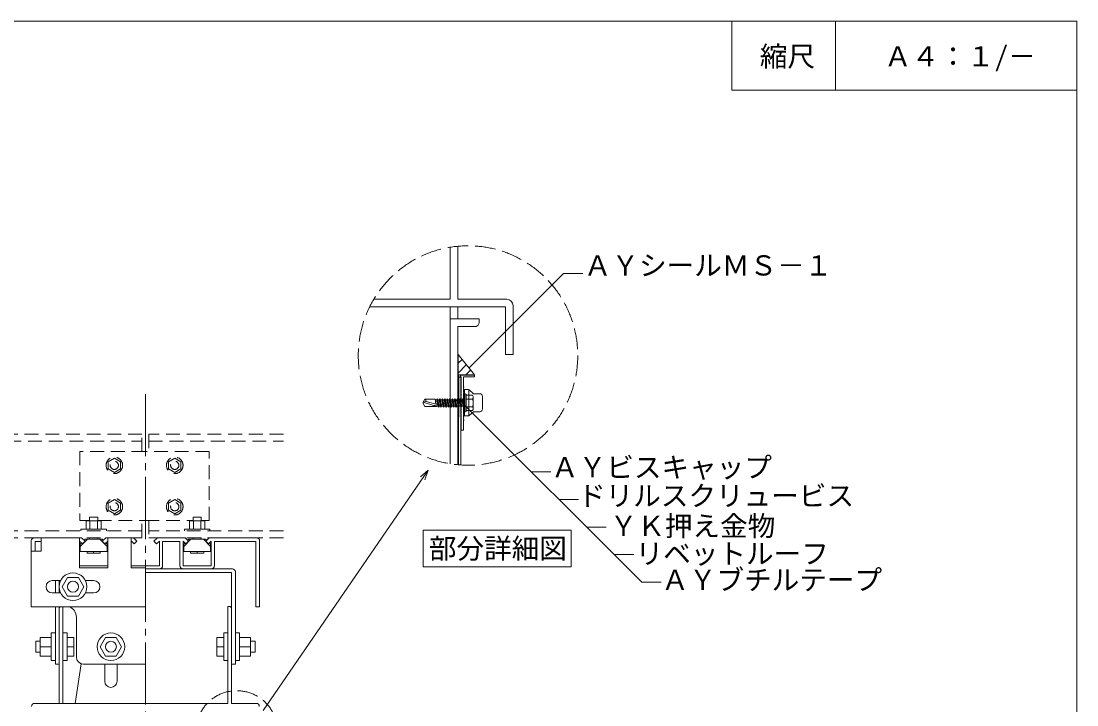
# Model space of a CAD drawing. Units: millimetres, scale not verified, with parts at other scales. Extents: x -1350 to 1350, y -943 to 920.
# Drawn here: x -180 to 1350, y -71 to 920 of the extents above; entities that cross this region are included whole.
import ezdxf
from ezdxf.enums import TextEntityAlignment as Align

# ---------------------------------------------------------------- set-up
doc = ezdxf.new("R2010")
doc.units = ezdxf.units.MM
doc.header["$LTSCALE"] = 10
for name, pattern in [('CHAIN2', [12, 9, -1, 1, -1]), ('DASHED2', [3, 2, -1]), ('DASHED3', [4, 3, -1])]:
    doc.linetypes.add(name, pattern=pattern)
for name, color, linetype, lineweight in [('0-2_ハッチング', 7, 'Continuous', 9), ('1-0_芯・寸法線', 7, 'CHAIN2', 9), ('1-7_設備', 7, 'Continuous', 9), ('1-9_下地鋼板', 7, 'DASHED2', 9), ('1-D_設備2', 7, 'Continuous', 9), ('2-0', 7, 'Continuous', 9), ('2-1', 7, 'Continuous', 9), ('D-0', 7, 'Continuous', 9), ('F-0', 7, 'Continuous', 9)]:
    doc.layers.add(name, color=color, linetype=linetype, lineweight=lineweight)
doc.styles.add('ＭＳ ゴシック', font='')
doc.styles.get('ＭＳ ゴシック').set_extended_font_data('MS Gothic')

# ---------------------------------------------------------------- blocks, each defined once
blk = doc.blocks.new('ﾋﾞｽｷｬｯﾌﾟ')
at = {"layer": '0-2_ハッチング'}
for p, q in [((-18.52, -5.04), (-13.48, 0.84)), ((-13, 2.14), (-13, 10.4)), ((9, 14.4), (-9, 14.4)), ((13, 2.14), (13, 10.4)), ((18.52, -5.04), (13.48, 0.84)), ((-19, -6.34), (-19, -11.6)), ((-19, -11.6), (19, -11.6)), ((-18.86, -5.6), (18.86, -5.6)), ((19, -6.34), (19, -11.6))]:
    blk.add_line(p, q, dxfattribs=at)
for centre, radius, start, end in [((-15, 2.14), 2, 319.39871, 0), ((-9, 10.4), 4, 90, 180), ((9, 10.4), 4, 0, 90), ((15, 2.14), 2, 180, 220.60129), ((-17, -6.34), 2, 139.39871, 180), ((17, -6.34), 2, 0, 40.60129)]:
    blk.add_arc(centre, radius, start, end, dxfattribs=at)

msp = doc.modelspace()

# ---------------------------------------------------------------- linework, layer by layer
at = {"layer": '1-0_芯・寸法線'}
msp.add_line((0, 379.26), (0, -432.26), dxfattribs=at)
at = {"layer": '1-7_設備'}
for p, q in [((-161, 171.13), (-92.43, 171.13)), ((-151, 151.63), (-151, 171.13)), ((-95.5, 127.63), (-95.5, 171.13)), ((-87.36, 166.06), (-92.43, 171.13)), ((-62.64, 166.06), (-57.57, 171.13)), ((-57.57, 171.13), (-17.43, 171.13)), ((-20.5, 127.63), (-20.5, 171.13)), ((-12.36, 166.06), (-17.43, 171.13)), ((12.36, 166.06), (17.43, 171.13)), ((17.43, 171.13), (57.57, 171.13)), ((57.57, 171.13), (62.64, 166.06)), ((87.36, 166.06), (92.43, 171.13)), ((92.43, 171.13), (161, 171.13)), ((-165.5, 71.13), (-165.5, 166.63)), ((-160, 165.63), (-160, 151.63)), ((-151, 165.63), (-160, 165.63)), ((-95.5, 166.27), (-95.35, 166.27)), ((-54.5, 166.27), (-54.65, 166.27)), ((-20.5, 166.27), (-20.35, 166.27)), ((12.36, 166.06), (16.25, 162.17)), ((20.35, 166.27), (16.25, 162.17)), ((20.35, 166.27), (20.5, 166.27)), ((20.5, 166.27), (20.5, 130.63)), ((25, 130.63), (25, 165.63)), ((25, 165.63), (50, 165.63)), ((50, 165.63), (50, 130.63)), ((54.5, 166.27), (54.65, 166.27)), ((54.5, 166.27), (54.5, 130.63)), ((58.75, 162.17), (54.65, 166.27)), ((62.64, 166.06), (58.75, 162.17)), ((87.36, 166.06), (91.25, 162.17)), ((95.35, 166.27), (91.25, 162.17)), ((95.35, 166.27), (95.5, 166.27)), ((95.5, 166.27), (95.5, 130.63)), ((160, 165.63), (160, 71.13)), ((-151, 151.63), (-165.5, 151.63)), ((-54.5, 130.63), (-95.5, 130.63)), ((0, 130.63), (-20.5, 130.63)), ((-20.5, 127.63), (0, 127.63)), ((20.5, 130.63), (0, 130.63)), ((0, 126.13), (20.5, 126.13)), ((0, 126.13), (126, 126.13)), ((95.5, 130.63), (54.5, 130.63)), ((54.5, 126.13), (95.5, 126.13)), ((-122.86, 109.13), (-135, 109.13)), ((-130.5, 91.13), (-130.5, 109.13)), ((-125, 109.13), (-125, 91.13)), ((-112.79, 113.63), (-120.59, 100.13)), ((-97.21, 113.63), (-112.79, 113.63)), ((-89.41, 100.13), (-97.21, 113.63)), ((-75, 109.13), (-87.14, 109.13)), ((125, 120.63), (0, 120.63)), ((125, -68.87), (125, 120.63)), ((130.5, 121.63), (130.5, -11.87)), ((-120.59, 100.13), (-112.79, 86.63)), ((-97.21, 86.63), (-89.41, 100.13)), ((-135, 91.13), (-122.86, 91.13)), ((-112.79, 86.63), (-97.21, 86.63)), ((-87.14, 91.13), (-75, 91.13)), ((0, 71.13), (-165.5, 71.13)), ((-130.5, 71.13), (-130.5, -11.87)), ((-125, -68.87), (-125, 71.13)), ((-119.5, 71.13), (-119.5, -68.87)), ((123, 71.63), (119.5, 71.63)), ((119.5, 71.63), (119.5, -68.87)), ((123, 71.63), (125, 69.63)), ((-100, -1.87), (-100, 56.13)), ((-130.5, 33.13), (-136.5, 33.13)), ((-136.5, -6.87), (-136.5, 33.13)), ((-113.5, 33.13), (-119.5, 33.13)), ((-113.5, -6.87), (-113.5, 33.13)), ((119.5, 33.13), (113.5, 33.13)), ((113.5, 33.13), (113.5, -6.87)), ((136.5, 33.13), (130.5, 33.13)), ((136.5, 33.13), (136.5, -6.87)), ((-152.5, 21.13), (-159, 21.13)), ((-159, 5.13), (-159, 21.13)), ((-152.5, 26.63), (-136.5, 26.63)), ((-152.5, -0.37), (-152.5, 26.63)), ((-113.5, 26.63), (-103.5, 26.63)), ((-103.5, -0.37), (-103.5, 26.63)), ((-57.79, 26.63), (-65.59, 13.13)), ((-42.21, 26.63), (-57.79, 26.63)), ((-34.41, 13.13), (-42.21, 26.63)), ((113.5, 26.63), (103.5, 26.63)), ((103.5, 26.63), (103.5, -0.37)), ((152.5, 26.63), (136.5, 26.63)), ((152.5, 26.63), (152.5, -0.37)), ((159, 21.13), (152.5, 21.13)), ((159, 5.13), (159, 21.13)), ((-159, 5.13), (-152.5, 5.13)), ((-152.5, 13.13), (-136.5, 13.13)), ((-113.5, 13.13), (-103.5, 13.13)), ((-65.59, 13.13), (-57.79, -0.37)), ((-42.21, -0.37), (-34.41, 13.13)), ((113.5, 13.13), (103.5, 13.13)), ((152.5, 13.13), (136.5, 13.13)), ((152.5, 5.13), (159, 5.13)), ((-152.5, -0.37), (-136.5, -0.37)), ((-136.5, -6.87), (-130.5, -6.87)), ((-125, -11.87), (-130.5, -11.87)), ((-119.5, -6.87), (-113.5, -6.87)), ((-113.5, -0.37), (-103.5, -0.37)), ((-93, -11.41), (-102, -68.87)), ((-90, -11.87), (0, -11.87)), ((-59, -36.87), (-59, -11.87)), ((-57.79, -0.37), (-42.21, -0.37)), ((-41, -11.87), (-41, -36.87)), ((113.5, -0.37), (103.5, -0.37)), ((113.5, -6.87), (119.5, -6.87)), ((125, -11.87), (130.5, -11.87)), ((130.5, -6.87), (136.5, -6.87)), ((152.5, -0.37), (136.5, -0.37)), ((-160.5, -68.87), (0, -68.87)), ((0, -68.87), (119.5, -68.87)), ((125, -68.87), (160.5, -68.87))]:
    msp.add_line(p, q, dxfattribs=at)
for points in [[(-95.5, 127.63), (-54.5, 127.63), (-54.5, 171.13)], [(-87.36, 166.06), (-91.25, 162.17), (-95.35, 166.27)], [(-62.64, 166.06), (-58.75, 162.17), (-54.65, 166.27)], [(-12.36, 166.06), (-16.25, 162.17), (-20.35, 166.27)], [(100, 130.63), (100, 165.63), (160, 165.63)], [(165.5, 166.63), (165.5, 71.13), (160, 71.13)], [(-123.5, 71.13), (-123.5, 71.12), (-124.13, 70.5), (-125, 69.63)]]:
    msp.add_lwpolyline(points, dxfattribs=at)
for centre, radius in [((-105, 100.13), 20), ((-105, 100.13), 8), ((-50, 13.13), 20), ((-50, 13.13), 8)]:
    msp.add_circle(centre, radius, dxfattribs=at)
for centre, radius, start, end in [((-161, 166.63), 4.5, 90, 180), ((161, 166.63), 4.5, 0, 90), ((20.5, 130.63), 4.5, 270, 0), ((54.5, 130.63), 4.5, 180, 270), ((95.5, 130.63), 4.5, 270, 0), ((126, 121.63), 4.5, 0, 90), ((-135, 100.13), 9, 90, 270), ((-75, 100.13), 9, 270, 90), ((-116, 56.13), 16, 0, 69.63587), ((-90, -1.87), 10, 180, 270), ((-50, -36.87), 9, 180, 0), ((-160.5, -73.37), 4.5, 90, 180), ((160.5, -73.37), 4.5, 0, 90)]:
    msp.add_arc(centre, radius, start, end, dxfattribs=at)
at = {"layer": '1-9_下地鋼板'}
for p, q in [((-5, 321.13), (-200, 321.13)), ((-200, 311.13), (-5, 311.13)), ((-5, 296.13), (-5, 321.13)), ((5, 321.13), (5, 296.13)), ((200, 321.13), (5, 321.13)), ((5, 311.13), (200, 311.13)), ((-95, 296.13), (-95, 196.13)), ((0, 296.13), (-95, 296.13)), ((92.5, 296.13), (0, 296.13)), ((92.5, 196.13), (92.5, 296.13)), ((-36, 281.32), (-45, 286.52)), ((-36, 270.93), (-36, 281.32)), ((-45, 226.52), (-54, 221.32)), ((-54, 221.32), (-54, 210.93)), ((-36, 221.32), (-45, 226.52)), ((-36, 210.93), (-36, 221.32)), ((-54, 210.93), (-45, 205.73)), ((-45, 205.73), (-36, 210.93)), ((-95, 196.13), (-81, 196.13)), ((-69, 196.13), (0, 196.13)), ((-5, 171.13), (-5, 196.13)), ((0, 196.13), (69, 196.13)), ((5, 196.13), (5, 171.13)), ((81, 196.13), (92.5, 196.13)), ((-5, 181.13), (-200, 181.13)), ((-5, 171.13), (-200, 171.13)), ((200, 181.13), (5, 181.13)), ((200, 171.13), (5, 171.13))]:
    msp.add_line(p, q, dxfattribs=at)
for points in [[(-45, 286.52), (-54, 281.32), (-54, 270.93)], [(-54, 270.93), (-45, 265.73), (-36, 270.93)]]:
    msp.add_lwpolyline(points, dxfattribs=at)
for points in [[(51.5, 281.32), (42.5, 286.52), (33.5, 281.32), (33.5, 270.93), (42.5, 265.73), (51.5, 270.93)], [(51.5, 221.32), (42.5, 226.52), (33.5, 221.32), (33.5, 210.93), (42.5, 205.73), (51.5, 210.93)]]:
    msp.add_lwpolyline(points, close=True, dxfattribs=at)
for centre, radius in [((-45, 276.13), 12), ((-45, 276.13), 6), ((42.5, 276.13), 12), ((42.5, 276.13), 6), ((-45, 216.13), 12), ((-45, 216.13), 6), ((42.5, 216.13), 12), ((42.5, 216.13), 6)]:
    msp.add_circle(centre, radius, dxfattribs=at)
at = {"layer": '1-D_設備2'}
for p, q in [((-69, 200.93), (-69, 195.63)), ((69, 200.93), (69, 195.63)), ((-80.48, 195.63), (-80.48, 183.63)), ((-69.52, 195.63), (-69.52, 183.63)), ((69.52, 195.63), (69.52, 183.63)), ((80.48, 195.63), (80.48, 183.63)), ((-84, 169.2), (-94.5, 158.7)), ((-87.11, 169.2), (-88.81, 167.5)), ((-87.11, 169.2), (-62.89, 169.2)), ((-81, 169.2), (-81, 171.13)), ((-81, 171.13), (-69, 171.13)), ((-69, 169.2), (-69, 171.13)), ((-66, 169.2), (-55.5, 158.7)), ((-61.19, 167.5), (-62.89, 169.2)), ((66, 169.2), (55.5, 158.7)), ((62.89, 169.2), (61.19, 167.5)), ((62.89, 169.2), (87.11, 169.2)), ((69, 169.2), (69, 171.13)), ((69, 171.13), (81, 171.13)), ((81, 169.2), (81, 171.13)), ((84, 169.2), (94.5, 158.7)), ((88.81, 167.5), (87.11, 169.2)), ((-92.7, 163.62), (-94.5, 161.81)), ((-94.5, 161.81), (-94.5, 151.2)), ((-55.5, 161.81), (-57.3, 163.62)), ((-55.5, 151.2), (-55.5, 161.81)), ((57.3, 163.62), (55.5, 161.81)), ((55.5, 151.2), (55.5, 161.81)), ((94.5, 161.81), (92.7, 163.62)), ((94.5, 161.81), (94.5, 151.2)), ((-55.5, 151.2), (-94.5, 151.2)), ((-75, 151.2), (-75, 148.7)), ((-65.5, 151.2), (-65.5, 148.7)), ((94.5, 151.2), (55.5, 151.2)), ((75, 151.2), (75, 148.7)), ((84.5, 151.2), (84.5, 148.7))]:
    msp.add_line(p, q, dxfattribs=at)
for points in [[(-69, 200.93), (-81, 200.93), (-81, 195.63)], [(69, 200.93), (81, 200.93), (81, 195.63)], [(-93.5, 181.13), (-93.5, 183.63), (-56.5, 183.63), (-56.5, 181.13)], [(-64.03, 183.63), (-64.03, 195.63), (-85.97, 195.63), (-85.97, 183.63)], [(56.5, 181.13), (56.5, 183.63), (93.5, 183.63), (93.5, 181.13)], [(85.97, 183.63), (85.97, 195.63), (64.03, 195.63), (64.03, 183.63)], [(-84.5, 151.2), (-84.5, 148.7), (-65.5, 148.7)], [(65.5, 151.2), (65.5, 148.7), (84.5, 148.7)]]:
    msp.add_lwpolyline(points, dxfattribs=at)
at = {"layer": '2-0'}
for p, q in [((441.93, 592.27), (441.93, 516.85)), ((452.93, 516.85), (452.93, 593.67)), ((325.02, 505.85), (521.93, 505.85)), ((331.02, 516.85), (441.93, 516.85)), ((441.93, 505.85), (441.93, 278.35)), ((452.93, 516.85), (523.93, 516.85)), ((452.93, 488.45), (452.93, 505.85)), ((521.93, 436.85), (521.93, 505.85)), ((532.93, 436.85), (532.93, 507.85)), ((441.93, 488.45), (483.64, 488.45)), ((479.14, 477.45), (452.93, 477.45)), ((452.93, 276.94), (452.93, 477.45)), ((483.64, 488.45), (483.64, 482.95)), ((532.93, 436.85), (521.93, 436.85))]:
    msp.add_line(p, q, dxfattribs=at)
at = {"layer": '2-0', "linetype": 'DASHED3'}
for centre, radius in [((467.56, 435.31), 159.04), ((132.37, -109.69), 59.13)]:
    msp.add_circle(centre, radius, dxfattribs=at)
at = {"layer": '2-0'}
for centre, radius, start, end in [((523.93, 507.85), 9, 0, 90), ((478.03, 482.95), 5.61, 281.4214, 0)]:
    msp.add_arc(centre, radius, start, end, dxfattribs=at)
at = {"layer": '2-1', "color": 4}
for p, q in [((453.13, 407.05), (453.13, 436.85)), ((453.13, 432.55), (453.13, 436.85)), ((476.85, 407.05), (453.13, 436.85)), ((453.13, 423.97), (458.84, 429.68)), ((453.13, 409.82), (465.11, 421.81)), ((464.5, 407.05), (471.38, 413.93)), ((453.13, 407.05), (476.85, 407.05))]:
    msp.add_line(p, q, dxfattribs=at)
at = {"layer": '2-1', "color": 5}
for p, q in [((454.13, 405.69), (453.13, 405.69)), ((453.13, 345.69), (453.13, 405.69)), ((454.13, 345.69), (454.13, 405.69)), ((454.13, 345.69), (453.13, 345.69))]:
    msp.add_line(p, q, dxfattribs=at)
at = {"layer": '2-1', "color": 3}
for p, q in [((454.33, 403.69), (457.33, 403.69)), ((454.33, 345.69), (454.33, 403.69)), ((457.33, 344.81), (457.33, 403.69)), ((454.33, 345.69), (453.93, 345.06)), ((453.93, 276.85), (453.93, 345.06)), ((457.33, 344.81), (456.93, 344.18)), ((456.93, 276.62), (456.93, 344.18))]:
    msp.add_line(p, q, dxfattribs=at)
at = {"layer": '2-1'}
for p, q in [((457.86, 404.45), (457.86, 380.73)), ((460.85, 404.45), (460.85, 390.03)), ((460.85, 404.45), (476.85, 404.45)), ((461.86, 389.45), (460.85, 390.03)), ((461.86, 385.38), (460.85, 385.96)), ((405.19, 371.85), (402.71, 367.55)), ((402.71, 367.55), (406.97, 368.65)), ((402.71, 367.55), (417.75, 363.07)), ((402.71, 365.55), (402.71, 367.55)), ((405.19, 371.85), (419.54, 371.85)), ((406.97, 368.65), (424.71, 363.84)), ((419.71, 372.15), (419.54, 371.85)), ((420.81, 364.9), (419.71, 372.15)), ((419.71, 372.15), (420.29, 371.15)), ((422.3, 371.15), (420.29, 371.15)), ((420.29, 371.15), (421.48, 364.72)), ((423.11, 372.55), (422.3, 371.15)), ((422.3, 371.15), (423.69, 364.12)), ((424.41, 363.92), (423.11, 372.55)), ((423.11, 372.55), (423.92, 371.15)), ((423.92, 371.15), (425.73, 361.95)), ((425.93, 371.15), (423.92, 371.15)), ((423.94, 362.83), (456.36, 371.52)), ((426.74, 372.55), (425.93, 371.15)), ((425.93, 371.15), (427.74, 361.95)), ((428.55, 360.55), (426.74, 372.55)), ((426.74, 372.55), (427.55, 371.15)), ((427.55, 371.15), (429.36, 361.95)), ((429.56, 371.15), (427.55, 371.15)), ((430.37, 372.55), (429.56, 371.15)), ((429.56, 371.15), (431.37, 361.95)), ((432.18, 360.55), (430.37, 372.55)), ((430.37, 372.55), (431.17, 371.15)), ((431.17, 371.15), (432.99, 361.95)), ((433.19, 371.15), (431.17, 371.15)), ((433.99, 372.55), (433.19, 371.15)), ((433.19, 371.15), (435, 361.95)), ((435.81, 360.55), (433.99, 372.55)), ((433.99, 372.55), (434.8, 371.15)), ((434.8, 371.15), (436.62, 361.95)), ((436.81, 371.15), (434.8, 371.15)), ((437.62, 372.55), (436.81, 371.15)), ((436.81, 371.15), (438.63, 361.95)), ((439.44, 360.55), (437.62, 372.55)), ((437.62, 372.55), (438.43, 371.15)), ((438.43, 371.15), (440.24, 361.95)), ((440.44, 371.15), (438.43, 371.15)), ((441.25, 372.55), (440.44, 371.15)), ((440.44, 371.15), (442.26, 361.95)), ((443.06, 360.55), (441.25, 372.55)), ((441.25, 372.55), (442.06, 371.15)), ((442.06, 371.15), (443.87, 361.95)), ((444.07, 371.15), (442.06, 371.15)), ((444.88, 372.55), (444.07, 371.15)), ((444.07, 371.15), (445.88, 361.95)), ((446.69, 360.55), (444.88, 372.55)), ((444.88, 372.55), (445.69, 371.15)), ((445.69, 371.15), (447.5, 361.95)), ((447.7, 371.15), (445.69, 371.15)), ((448.51, 372.55), (447.7, 371.15)), ((447.7, 371.15), (449.51, 361.95)), ((450.32, 360.55), (448.51, 372.55)), ((448.51, 372.55), (449.31, 371.15)), ((449.31, 371.15), (451.13, 361.95)), ((451.33, 371.15), (449.31, 371.15)), ((452.13, 372.55), (451.33, 371.15)), ((451.33, 371.15), (453.14, 361.95)), ((453.95, 360.55), (452.13, 372.55)), ((452.13, 372.55), (452.94, 371.15)), ((452.94, 371.15), (454.76, 361.95)), ((454.95, 371.15), (456.77, 361.95)), ((457.58, 360.55), (455.76, 372.55)), ((455.76, 372.55), (456.57, 371.15)), ((456.57, 371.15), (458.38, 361.95)), ((458.58, 371.15), (456.57, 371.15)), ((456.85, 380.15), (457.86, 380.73)), ((456.85, 380.15), (457.86, 379.58)), ((456.85, 376.01), (457.86, 376.59)), ((456.85, 376.01), (457.86, 375.43)), ((456.85, 371.87), (457.86, 372.45)), ((456.85, 371.87), (457.86, 371.29)), ((456.85, 367.73), (457.86, 368.3)), ((456.85, 367.73), (457.86, 367.15)), ((457.86, 379.58), (457.86, 376.59)), ((457.86, 375.43), (457.86, 372.45)), ((457.86, 371.29), (457.86, 368.3)), ((459.39, 372.55), (458.58, 371.15)), ((458.58, 371.15), (460.4, 361.95)), ((461.09, 360.76), (459.39, 372.55)), ((459.39, 372.55), (460.2, 371.15)), ((462.71, 371.46), (460.2, 371.15)), ((461.63, 361.7), (460.2, 371.15)), ((461.86, 381.31), (460.85, 381.89)), ((461.86, 381.31), (460.85, 380.73)), ((460.85, 380.73), (460.85, 366.55)), ((462.71, 353.95), (462.71, 379.15)), ((465.11, 353.95), (465.11, 379.15)), ((474.14, 377.64), (465.11, 377.64)), ((474.14, 372.09), (465.11, 372.09)), ((405.19, 361.25), (402.71, 365.55)), ((405.19, 361.25), (421.16, 361.25)), ((419.48, 362.6), (417.75, 363.07)), ((421.43, 360.79), (421.16, 361.25)), ((421.43, 360.79), (421.21, 362.21)), ((421.43, 360.79), (422.1, 361.95)), ((422.07, 362.12), (422.1, 361.95)), ((424.92, 360.55), (424.12, 361.95)), ((424.92, 360.55), (424.49, 363.44)), ((424.92, 360.55), (425.73, 361.95)), ((428.55, 360.55), (429.36, 361.95)), ((431.37, 361.95), (429.36, 361.95)), ((432.18, 360.55), (431.37, 361.95)), ((432.18, 360.55), (432.99, 361.95)), ((435, 361.95), (432.99, 361.95)), ((435.81, 360.55), (435, 361.95)), ((435.81, 360.55), (436.62, 361.95)), ((438.63, 361.95), (436.62, 361.95)), ((439.44, 360.55), (438.63, 361.95)), ((439.44, 360.55), (440.24, 361.95)), ((442.26, 361.95), (440.24, 361.95)), ((443.06, 360.55), (442.26, 361.95)), ((443.06, 360.55), (443.87, 361.95)), ((445.88, 361.95), (443.87, 361.95)), ((446.69, 360.55), (445.88, 361.95)), ((446.69, 360.55), (447.5, 361.95)), ((449.51, 361.95), (447.5, 361.95)), ((450.32, 360.55), (449.51, 361.95)), ((450.32, 360.55), (451.13, 361.95)), ((453.14, 361.95), (451.13, 361.95)), ((453.95, 360.55), (453.14, 361.95)), ((453.95, 360.55), (454.76, 361.95)), ((456.77, 361.95), (454.76, 361.95)), ((457.58, 360.55), (456.77, 361.95)), ((456.85, 363.58), (457.86, 364.16)), ((456.85, 363.58), (457.86, 363.01)), ((456.85, 359.44), (457.86, 360.02)), ((456.85, 359.44), (457.86, 358.86)), ((456.85, 355.3), (457.86, 355.87)), ((457.58, 360.55), (458.38, 361.95)), ((457.86, 367.15), (457.86, 364.16)), ((457.86, 363.01), (457.86, 360.02)), ((457.86, 358.86), (457.86, 355.87)), ((460.4, 361.95), (458.38, 361.95)), ((460.05, 365.35), (460.85, 366.55)), ((460.05, 365.35), (460.85, 364.15)), ((461.09, 360.76), (460.4, 361.95)), ((460.85, 364.15), (460.85, 350.58)), ((461.09, 360.76), (461.63, 361.7)), ((461.63, 361.7), (462.71, 361.67)), ((474.14, 361.01), (465.11, 361.01)), ((474.14, 355.47), (465.11, 355.47)), ((475.11, 357.15), (474.14, 355.47)), ((456.85, 351.15), (457.86, 351.73)), ((456.85, 351.15), (457.86, 350.58)), ((457.86, 350.58), (457.86, 326.85)), ((461.86, 350), (460.85, 350.58)), ((461.86, 350), (460.85, 349.42)), ((460.85, 349.42), (460.85, 346.5)), ((461.86, 345.93), (460.85, 346.5)), ((461.86, 345.93), (460.85, 345.35)), ((460.85, 345.35), (460.85, 342.43)), ((461.86, 341.85), (460.85, 342.43)), ((461.86, 341.85), (460.85, 341.28)), ((460.85, 341.28), (460.85, 326.85)), ((457.86, 326.85), (460.85, 326.85))]:
    msp.add_line(p, q, dxfattribs=at)
for points in [[(456.85, 406.85), (456.85, 404.45), (457.86, 404.45)], [(456.85, 406.85), (476.85, 406.85), (476.85, 404.45)], [(461.86, 389.45), (460.85, 388.88), (460.85, 385.96)], [(461.86, 385.38), (460.85, 384.8), (460.85, 381.89)], [(455.76, 372.55), (454.95, 371.15), (452.94, 371.15)], [(475.11, 357.15), (475.11, 375.95), (474.14, 377.64)], [(423.94, 362.83), (424.12, 361.95), (422.1, 361.95)], [(428.55, 360.55), (427.74, 361.95), (425.73, 361.95)], [(456.85, 355.3), (457.86, 354.72), (457.86, 351.73)]]:
    msp.add_lwpolyline(points, dxfattribs=at)
for centre, radius, start, end in [((403.34, 368.73), 3.63, 358.74177, 59.28175), ((463.91, 377.55), 2, 53.1301, 126.8699), ((470.68, 374.87), 4.43, 321.31094, 359.98344), ((458.84, 366.55), 16.27, 340.08816, 19.91184), ((423.08, 374.61), 12.54, 253.32943, 261.99618), ((422.01, 365.11), 2.99, 256.96073, 334.94524), ((463.91, 355.55), 2, 233.1301, 306.8699), ((470.68, 358.24), 4.43, 0.01656, 38.68906)]:
    msp.add_arc(centre, radius, start, end, dxfattribs=at)
at = {"layer": 'D-0'}
for p, q in [((469.12, 417.39), (605.79, 554.07)), ((605.79, 554.07), (634.08, 554.07)), ((460.09, 365.93), (719.37, 106.65)), ((170.56, -79.22), (409.94, 269.19)), ((409.94, 269.19), (398.54, 259.45)), ((409.94, 269.19), (404.94, 255.05)), ((559.37, 266.65), (587.65, 266.65)), ((599.37, 226.65), (627.65, 226.65)), ((639.37, 186.65), (667.65, 186.65)), ((679.37, 146.65), (707.65, 146.65)), ((719.37, 106.65), (747.65, 106.65))]:
    msp.add_line(p, q, dxfattribs=at)
msp.add_lwpolyline([(402.47, 182.29), (617.14, 182.29), (617.14, 129.19), (402.47, 129.19)], close=True, dxfattribs=at)
at = {"layer": 'F-0'}
msp.add_line((1000, 920), (1000, 820), dxfattribs=at)
for points in [[(-1350, 920), (1350, 920), (1350, -880), (-1350, -880)], [(850, 920), (850, 820), (1350, 820)]]:
    msp.add_lwpolyline(points, dxfattribs=at)

# ---------------------------------------------------------------- block references
at = {"layer": '2-1', "rotation": 270}
msp.add_blockref('ﾋﾞｽｷｬｯﾌﾟ', (474.18, 366.86), dxfattribs=at)

# ---------------------------------------------------------------- texts
at = {"layer": 'D-0', "style": 'ＭＳ ゴシック'}
for s, p in [('ＡＹシールＭＳ－１', (635.44, 542.46)), ('ＡＹビスキャップ', (587.92, 249.76)), ('ドリルスクリュービス', (626.99, 208.55)), ('ＹＫ押え金物', (672.88, 164.74)), ('部分詳細図', (410.82, 132.13)), ('リベットルーフ', (710.43, 124.63)), ('ＡＹブチルテープ', (747.65, 86.65))]:
    msp.add_text(s, height=29.33, dxfattribs=at).set_placement(p, align=Align.BOTTOM_LEFT)
at = {"layer": 'F-0', "style": 'ＭＳ ゴシック'}
for s, p in [('縮尺', (890.52, 845.46)), ('Ａ４：１/－', (1070.52, 845.46))]:
    msp.add_text(s, height=29.33, dxfattribs=at).set_placement(p, align=Align.BOTTOM_LEFT)

doc.saveas('drawing.dxf')
